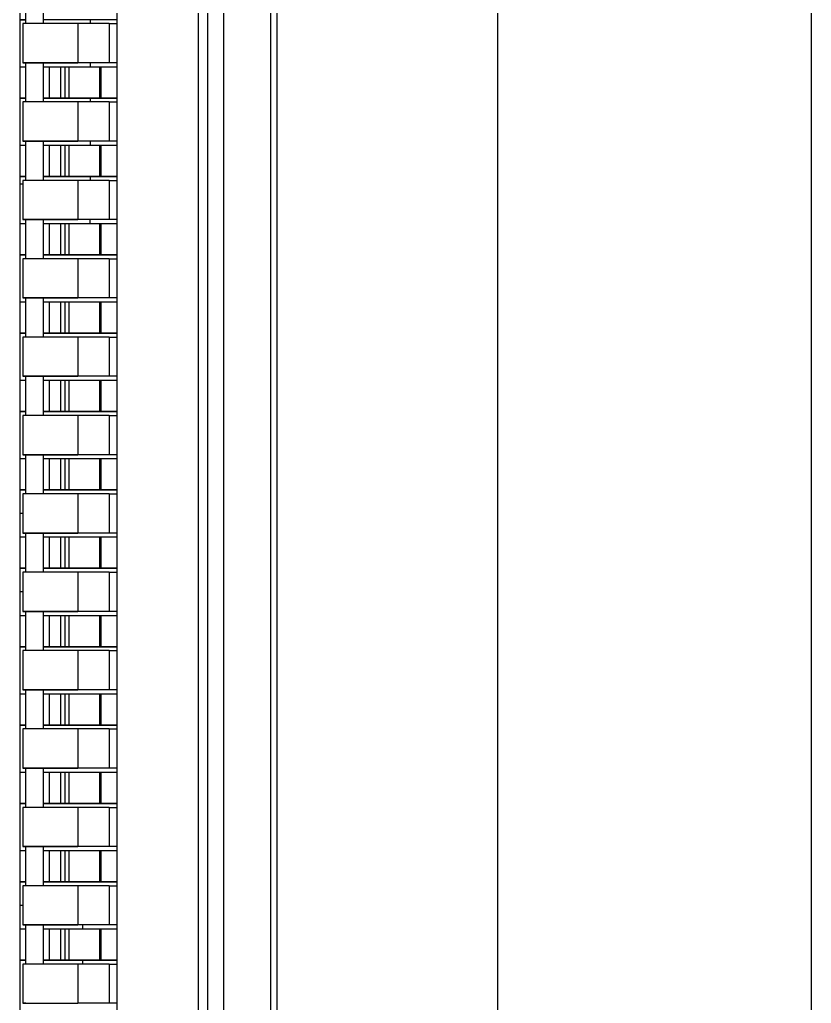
# Model space of a CAD drawing. Header units: millimetres. Extents: x 249 to 419, y 1050 to 1275.
# Drawn here: x 260.15 to 265.2, y 1218.83 to 1225.1 of the extents above; entities that cross this region are included whole.
import ezdxf

# ---------------------------------------------------------------- set-up
doc = ezdxf.new("R2010")
doc.units = ezdxf.units.MM

msp = doc.modelspace()

# ---------------------------------------------------------------- linework, layer by layer
at = {"color": 7, "linetype": 'Continuous', "lineweight": 25}
for p, q in [((263.197, 1114.9532), (263.197, 1234.8532)), ((265.197, 1234.8532), (265.197, 1114.9532)), ((260.147, 1231.5536), (260.147, 1213.3536)), ((261.787, 1231.5536), (261.787, 1213.3536)), ((261.287, 1214.3536), (261.287, 1230.5536)), ((261.347, 1214.9536), (261.347, 1229.9536)), ((260.767, 1228.4786), (260.767, 1216.4286)), ((261.747, 1227.9535), (261.747, 1217.9535)), ((260.187, 1225.0786), (260.187, 1225.3286)), ((260.297, 1225.3286), (260.297, 1225.0786)), ((260.187, 1225.1036), (260.147, 1225.1036)), ((260.147, 1225.1036), (260.187, 1225.1036)), ((260.517, 1225.0786), (260.167, 1225.0786)), ((260.167, 1225.0786), (260.167, 1224.8286)), ((260.327, 1225.1036), (260.297, 1225.1036)), ((260.377, 1225.1036), (260.327, 1225.1036)), ((260.327, 1225.1036), (260.327, 1225.1036)), ((260.6563, 1225.1036), (260.377, 1225.1036)), ((260.517, 1225.0786), (260.517, 1224.8286)), ((260.597, 1225.1036), (260.597, 1225.0786)), ((260.767, 1225.1036), (260.6563, 1225.1036)), ((260.717, 1225.0786), (260.717, 1224.8286)), ((260.717, 1225.0786), (260.767, 1225.0786)), ((260.187, 1224.8286), (260.167, 1224.8286)), ((260.167, 1224.8286), (260.167, 1224.8286)), ((260.167, 1224.8286), (260.517, 1224.8286)), ((260.297, 1224.8286), (260.187, 1224.8286)), ((260.187, 1224.8286), (260.187, 1224.8286)), ((260.187, 1224.5786), (260.187, 1224.8286)), ((260.367, 1224.8286), (260.297, 1224.8286)), ((260.297, 1224.8286), (260.297, 1224.8286)), ((260.297, 1224.8286), (260.297, 1224.5786)), ((260.767, 1224.8286), (260.367, 1224.8286)), ((260.367, 1224.8286), (260.367, 1224.8286)), ((260.597, 1224.8286), (260.597, 1224.8036)), ((260.717, 1224.8286), (260.717, 1224.8286)), ((260.767, 1224.8286), (260.717, 1224.8286)), ((260.147, 1224.8036), (260.187, 1224.8036)), ((260.297, 1224.8036), (260.337, 1224.8036)), ((260.337, 1224.6036), (260.337, 1224.8036)), ((260.337, 1224.8036), (260.457, 1224.8036)), ((260.407, 1224.8036), (260.407, 1224.6036)), ((260.437, 1224.6036), (260.437, 1224.8036)), ((260.4618, 1224.6036), (260.4618, 1224.8036)), ((260.4618, 1224.8036), (260.6583, 1224.8036)), ((260.6583, 1224.6036), (260.6583, 1224.8036)), ((260.667, 1224.6036), (260.667, 1224.8036)), ((260.667, 1224.8036), (260.767, 1224.8036)), ((260.187, 1224.6036), (260.147, 1224.6036)), ((260.147, 1224.6036), (260.187, 1224.6036)), ((260.517, 1224.5786), (260.167, 1224.5786)), ((260.167, 1224.5786), (260.167, 1224.3286)), ((260.327, 1224.6036), (260.297, 1224.6036)), ((260.297, 1224.6036), (260.337, 1224.6036)), ((260.377, 1224.6036), (260.327, 1224.6036)), ((260.327, 1224.6036), (260.327, 1224.6036)), ((260.337, 1224.6036), (260.337, 1224.6036)), ((260.337, 1224.6036), (260.457, 1224.6036)), ((260.6563, 1224.6036), (260.377, 1224.6036)), ((260.457, 1224.6036), (260.4083, 1224.6036)), ((260.4618, 1224.6036), (260.6583, 1224.6036)), ((260.6158, 1224.6036), (260.517, 1224.6036)), ((260.517, 1224.6036), (260.517, 1224.6036)), ((260.517, 1224.6036), (260.767, 1224.6036)), ((260.517, 1224.5786), (260.517, 1224.3286)), ((260.597, 1224.6036), (260.597, 1224.5786)), ((260.767, 1224.6036), (260.6563, 1224.6036)), ((260.717, 1224.5786), (260.717, 1224.3286)), ((260.717, 1224.5786), (260.767, 1224.5786)), ((260.187, 1224.3286), (260.167, 1224.3286)), ((260.167, 1224.3286), (260.167, 1224.3286)), ((260.167, 1224.3286), (260.517, 1224.3286)), ((260.297, 1224.3286), (260.187, 1224.3286)), ((260.187, 1224.3286), (260.187, 1224.3286)), ((260.187, 1224.0786), (260.187, 1224.3286)), ((260.367, 1224.3286), (260.297, 1224.3286)), ((260.297, 1224.3286), (260.297, 1224.3286)), ((260.297, 1224.3286), (260.297, 1224.0786)), ((260.767, 1224.3286), (260.367, 1224.3286)), ((260.367, 1224.3286), (260.367, 1224.3286)), ((260.597, 1224.3286), (260.597, 1224.3036)), ((260.717, 1224.3286), (260.717, 1224.3286)), ((260.767, 1224.3286), (260.717, 1224.3286)), ((260.147, 1224.3036), (260.187, 1224.3036)), ((260.297, 1224.3036), (260.337, 1224.3036)), ((260.337, 1224.1036), (260.337, 1224.3036)), ((260.337, 1224.3036), (260.457, 1224.3036)), ((260.407, 1224.3036), (260.407, 1224.1036)), ((260.437, 1224.1036), (260.437, 1224.3036)), ((260.4618, 1224.1036), (260.4618, 1224.3036)), ((260.4618, 1224.3036), (260.6583, 1224.3036)), ((260.6583, 1224.1036), (260.6583, 1224.3036)), ((260.667, 1224.1036), (260.667, 1224.3036)), ((260.667, 1224.3036), (260.767, 1224.3036)), ((260.187, 1224.1036), (260.147, 1224.1036)), ((260.147, 1224.1036), (260.187, 1224.1036)), ((260.517, 1224.0786), (260.167, 1224.0786)), ((260.167, 1224.0786), (260.167, 1223.8286)), ((260.327, 1224.1036), (260.297, 1224.1036)), ((260.297, 1224.1036), (260.337, 1224.1036)), ((260.377, 1224.1036), (260.327, 1224.1036)), ((260.327, 1224.1036), (260.327, 1224.1036)), ((260.337, 1224.1036), (260.337, 1224.1036)), ((260.337, 1224.1036), (260.457, 1224.1036)), ((260.6563, 1224.1036), (260.377, 1224.1036)), ((260.457, 1224.1036), (260.4083, 1224.1036)), ((260.4618, 1224.1036), (260.6583, 1224.1036)), ((260.6158, 1224.1036), (260.517, 1224.1036)), ((260.517, 1224.1036), (260.517, 1224.1036)), ((260.517, 1224.1036), (260.767, 1224.1036)), ((260.517, 1224.0786), (260.517, 1223.8286)), ((260.597, 1224.1036), (260.597, 1224.0786)), ((260.767, 1224.1036), (260.6563, 1224.1036)), ((260.717, 1224.0786), (260.717, 1223.8286)), ((260.717, 1224.0786), (260.767, 1224.0786)), ((260.167, 1224.0536), (260.147, 1224.0536)), ((260.187, 1223.8286), (260.167, 1223.8286)), ((260.167, 1223.8286), (260.167, 1223.8286)), ((260.167, 1223.8286), (260.517, 1223.8286)), ((260.297, 1223.8286), (260.187, 1223.8286)), ((260.187, 1223.8286), (260.187, 1223.8286)), ((260.187, 1223.5786), (260.187, 1223.8286)), ((260.367, 1223.8286), (260.297, 1223.8286)), ((260.297, 1223.8286), (260.297, 1223.8286)), ((260.297, 1223.8286), (260.297, 1223.5786)), ((260.767, 1223.8286), (260.367, 1223.8286)), ((260.367, 1223.8286), (260.367, 1223.8286)), ((260.597, 1223.8036), (260.597, 1223.8286)), ((260.717, 1223.8286), (260.717, 1223.8286)), ((260.767, 1223.8286), (260.717, 1223.8286)), ((260.147, 1223.8036), (260.187, 1223.8036)), ((260.297, 1223.8036), (260.337, 1223.8036)), ((260.337, 1223.6036), (260.337, 1223.8036)), ((260.337, 1223.8036), (260.457, 1223.8036)), ((260.407, 1223.8036), (260.407, 1223.6036)), ((260.437, 1223.6036), (260.437, 1223.8036)), ((260.4618, 1223.6036), (260.4618, 1223.8036)), ((260.4618, 1223.8036), (260.6583, 1223.8036)), ((260.6583, 1223.6036), (260.6583, 1223.8036)), ((260.667, 1223.6036), (260.667, 1223.8036)), ((260.667, 1223.8036), (260.767, 1223.8036)), ((260.187, 1223.6036), (260.147, 1223.6036)), ((260.147, 1223.6036), (260.187, 1223.6036)), ((260.517, 1223.5786), (260.167, 1223.5786)), ((260.167, 1223.5786), (260.167, 1223.3286)), ((260.327, 1223.6036), (260.297, 1223.6036)), ((260.297, 1223.6036), (260.337, 1223.6036)), ((260.377, 1223.6036), (260.327, 1223.6036)), ((260.327, 1223.6036), (260.327, 1223.6036)), ((260.337, 1223.6036), (260.337, 1223.6036)), ((260.337, 1223.6036), (260.457, 1223.6036)), ((260.6563, 1223.6036), (260.377, 1223.6036)), ((260.457, 1223.6036), (260.4083, 1223.6036)), ((260.4618, 1223.6036), (260.6583, 1223.6036)), ((260.6158, 1223.6036), (260.517, 1223.6036)), ((260.517, 1223.6036), (260.517, 1223.6036)), ((260.517, 1223.6036), (260.767, 1223.6036)), ((260.517, 1223.5786), (260.517, 1223.3286)), ((260.767, 1223.6036), (260.6563, 1223.6036)), ((260.717, 1223.5786), (260.717, 1223.3286)), ((260.717, 1223.5786), (260.767, 1223.5786)), ((260.187, 1223.3286), (260.167, 1223.3286)), ((260.167, 1223.3286), (260.167, 1223.3286)), ((260.167, 1223.3286), (260.517, 1223.3286)), ((260.297, 1223.3286), (260.187, 1223.3286)), ((260.187, 1223.3286), (260.187, 1223.3286)), ((260.187, 1223.0786), (260.187, 1223.3286)), ((260.367, 1223.3286), (260.297, 1223.3286)), ((260.297, 1223.3286), (260.297, 1223.3286)), ((260.297, 1223.3286), (260.297, 1223.0786)), ((260.767, 1223.3286), (260.367, 1223.3286)), ((260.367, 1223.3286), (260.367, 1223.3286)), ((260.717, 1223.3286), (260.717, 1223.3286)), ((260.767, 1223.3286), (260.717, 1223.3286)), ((260.147, 1223.3036), (260.187, 1223.3036)), ((260.297, 1223.3036), (260.337, 1223.3036)), ((260.337, 1223.1036), (260.337, 1223.3036)), ((260.337, 1223.3036), (260.457, 1223.3036)), ((260.407, 1223.3036), (260.407, 1223.1036)), ((260.437, 1223.1036), (260.437, 1223.3036)), ((260.4618, 1223.1036), (260.4618, 1223.3036)), ((260.4618, 1223.3036), (260.6583, 1223.3036)), ((260.6583, 1223.1036), (260.6583, 1223.3036)), ((260.667, 1223.1036), (260.667, 1223.3036)), ((260.667, 1223.3036), (260.767, 1223.3036)), ((260.187, 1223.1036), (260.147, 1223.1036)), ((260.147, 1223.1036), (260.187, 1223.1036)), ((260.517, 1223.0786), (260.167, 1223.0786)), ((260.167, 1223.0786), (260.167, 1222.8286)), ((260.327, 1223.1036), (260.297, 1223.1036)), ((260.297, 1223.1036), (260.337, 1223.1036)), ((260.377, 1223.1036), (260.327, 1223.1036)), ((260.327, 1223.1036), (260.327, 1223.1036)), ((260.337, 1223.1036), (260.337, 1223.1036)), ((260.337, 1223.1036), (260.457, 1223.1036)), ((260.6563, 1223.1036), (260.377, 1223.1036)), ((260.457, 1223.1036), (260.4083, 1223.1036)), ((260.4618, 1223.1036), (260.6583, 1223.1036)), ((260.6158, 1223.1036), (260.517, 1223.1036)), ((260.517, 1223.1036), (260.517, 1223.1036)), ((260.517, 1223.1036), (260.767, 1223.1036)), ((260.517, 1223.0786), (260.517, 1222.8286)), ((260.767, 1223.1036), (260.6563, 1223.1036)), ((260.717, 1223.0786), (260.717, 1222.8286)), ((260.717, 1223.0786), (260.767, 1223.0786)), ((260.187, 1222.8286), (260.167, 1222.8286)), ((260.167, 1222.8286), (260.167, 1222.8286)), ((260.167, 1222.8286), (260.517, 1222.8286)), ((260.297, 1222.8286), (260.187, 1222.8286)), ((260.187, 1222.8286), (260.187, 1222.8286)), ((260.187, 1222.5786), (260.187, 1222.8286)), ((260.367, 1222.8286), (260.297, 1222.8286)), ((260.297, 1222.8286), (260.297, 1222.8286)), ((260.297, 1222.8286), (260.297, 1222.5786)), ((260.767, 1222.8286), (260.367, 1222.8286)), ((260.367, 1222.8286), (260.367, 1222.8286)), ((260.717, 1222.8286), (260.717, 1222.8286)), ((260.767, 1222.8286), (260.717, 1222.8286)), ((260.147, 1222.8036), (260.187, 1222.8036)), ((260.297, 1222.8036), (260.337, 1222.8036)), ((260.337, 1222.6036), (260.337, 1222.8036)), ((260.337, 1222.8036), (260.457, 1222.8036)), ((260.407, 1222.8036), (260.407, 1222.6036)), ((260.437, 1222.6036), (260.437, 1222.8036)), ((260.4618, 1222.6036), (260.4618, 1222.8036)), ((260.4618, 1222.8036), (260.6583, 1222.8036)), ((260.6583, 1222.6036), (260.6583, 1222.8036)), ((260.667, 1222.6036), (260.667, 1222.8036)), ((260.667, 1222.8036), (260.767, 1222.8036)), ((260.187, 1222.6036), (260.147, 1222.6036)), ((260.147, 1222.6036), (260.187, 1222.6036)), ((260.517, 1222.5786), (260.167, 1222.5786)), ((260.167, 1222.5786), (260.167, 1222.3286)), ((260.327, 1222.6036), (260.297, 1222.6036)), ((260.297, 1222.6036), (260.337, 1222.6036)), ((260.377, 1222.6036), (260.327, 1222.6036)), ((260.327, 1222.6036), (260.327, 1222.6036)), ((260.337, 1222.6036), (260.337, 1222.6036)), ((260.337, 1222.6036), (260.457, 1222.6036)), ((260.6563, 1222.6036), (260.377, 1222.6036)), ((260.457, 1222.6036), (260.4083, 1222.6036)), ((260.4618, 1222.6036), (260.6583, 1222.6036)), ((260.6158, 1222.6036), (260.517, 1222.6036)), ((260.517, 1222.6036), (260.517, 1222.6036)), ((260.517, 1222.6036), (260.767, 1222.6036)), ((260.517, 1222.5786), (260.517, 1222.3286)), ((260.767, 1222.6036), (260.6563, 1222.6036)), ((260.717, 1222.5786), (260.717, 1222.3286)), ((260.717, 1222.5786), (260.767, 1222.5786)), ((260.187, 1222.3286), (260.167, 1222.3286)), ((260.167, 1222.3286), (260.167, 1222.3286)), ((260.167, 1222.3286), (260.517, 1222.3286)), ((260.297, 1222.3286), (260.187, 1222.3286)), ((260.187, 1222.3286), (260.187, 1222.3286)), ((260.187, 1222.0786), (260.187, 1222.3286)), ((260.367, 1222.3286), (260.297, 1222.3286)), ((260.297, 1222.3286), (260.297, 1222.3286)), ((260.297, 1222.3286), (260.297, 1222.0786)), ((260.767, 1222.3286), (260.367, 1222.3286)), ((260.367, 1222.3286), (260.367, 1222.3286)), ((260.717, 1222.3286), (260.717, 1222.3286)), ((260.767, 1222.3286), (260.717, 1222.3286)), ((260.147, 1222.3036), (260.187, 1222.3036)), ((260.297, 1222.3036), (260.337, 1222.3036)), ((260.337, 1222.1036), (260.337, 1222.3036)), ((260.337, 1222.3036), (260.457, 1222.3036)), ((260.407, 1222.3036), (260.407, 1222.1036)), ((260.437, 1222.1036), (260.437, 1222.3036)), ((260.4618, 1222.1036), (260.4618, 1222.3036)), ((260.4618, 1222.3036), (260.6583, 1222.3036)), ((260.6583, 1222.1036), (260.6583, 1222.3036)), ((260.667, 1222.1036), (260.667, 1222.3036)), ((260.667, 1222.3036), (260.767, 1222.3036)), ((260.187, 1222.1036), (260.147, 1222.1036)), ((260.147, 1222.1036), (260.187, 1222.1036)), ((260.517, 1222.0786), (260.167, 1222.0786)), ((260.167, 1222.0786), (260.167, 1221.8286)), ((260.327, 1222.1036), (260.297, 1222.1036)), ((260.297, 1222.1036), (260.337, 1222.1036)), ((260.377, 1222.1036), (260.327, 1222.1036)), ((260.327, 1222.1036), (260.327, 1222.1036)), ((260.337, 1222.1036), (260.337, 1222.1036)), ((260.337, 1222.1036), (260.457, 1222.1036)), ((260.6563, 1222.1036), (260.377, 1222.1036)), ((260.457, 1222.1036), (260.4083, 1222.1036)), ((260.4618, 1222.1036), (260.6583, 1222.1036)), ((260.6158, 1222.1036), (260.517, 1222.1036)), ((260.517, 1222.1036), (260.517, 1222.1036)), ((260.517, 1222.1036), (260.767, 1222.1036)), ((260.517, 1222.0786), (260.517, 1221.8286)), ((260.767, 1222.1036), (260.6563, 1222.1036)), ((260.717, 1222.0786), (260.717, 1221.8286)), ((260.717, 1222.0786), (260.767, 1222.0786)), ((260.167, 1221.9536), (260.147, 1221.9536)), ((260.167, 1221.9536), (260.147, 1221.9536)), ((260.167, 1221.9536), (260.147, 1221.9536)), ((260.167, 1221.9536), (260.147, 1221.9536)), ((260.167, 1221.9535), (260.147, 1221.9535)), ((260.167, 1221.9535), (260.147, 1221.9535)), ((260.167, 1221.9535), (260.147, 1221.9535)), ((260.167, 1221.9535), (260.147, 1221.9535)), ((260.187, 1221.8286), (260.167, 1221.8286)), ((260.167, 1221.8286), (260.167, 1221.8286)), ((260.167, 1221.8286), (260.517, 1221.8286)), ((260.297, 1221.8286), (260.187, 1221.8286)), ((260.187, 1221.8286), (260.187, 1221.8286)), ((260.187, 1221.5786), (260.187, 1221.8286)), ((260.367, 1221.8286), (260.297, 1221.8286)), ((260.297, 1221.8286), (260.297, 1221.8286)), ((260.297, 1221.8286), (260.297, 1221.5786)), ((260.767, 1221.8286), (260.367, 1221.8286)), ((260.367, 1221.8286), (260.367, 1221.8286)), ((260.717, 1221.8286), (260.717, 1221.8286)), ((260.767, 1221.8286), (260.717, 1221.8286)), ((260.147, 1221.8036), (260.187, 1221.8036)), ((260.297, 1221.8036), (260.337, 1221.8036)), ((260.337, 1221.6036), (260.337, 1221.8036)), ((260.337, 1221.8036), (260.457, 1221.8036)), ((260.407, 1221.8036), (260.407, 1221.6036)), ((260.437, 1221.6036), (260.437, 1221.8036)), ((260.4618, 1221.6036), (260.4618, 1221.8036)), ((260.4618, 1221.8036), (260.6583, 1221.8036)), ((260.6583, 1221.6036), (260.6583, 1221.8036)), ((260.667, 1221.6036), (260.667, 1221.8036)), ((260.667, 1221.8036), (260.767, 1221.8036)), ((260.187, 1221.6036), (260.147, 1221.6036)), ((260.147, 1221.6036), (260.187, 1221.6036)), ((260.517, 1221.5786), (260.167, 1221.5786)), ((260.167, 1221.5786), (260.167, 1221.3286)), ((260.327, 1221.6036), (260.297, 1221.6036)), ((260.297, 1221.6036), (260.337, 1221.6036)), ((260.377, 1221.6036), (260.327, 1221.6036)), ((260.327, 1221.6036), (260.327, 1221.6036)), ((260.337, 1221.6036), (260.337, 1221.6036)), ((260.337, 1221.6036), (260.457, 1221.6036)), ((260.6563, 1221.6036), (260.377, 1221.6036)), ((260.457, 1221.6036), (260.4083, 1221.6036)), ((260.4618, 1221.6036), (260.6583, 1221.6036)), ((260.6158, 1221.6036), (260.517, 1221.6036)), ((260.517, 1221.6036), (260.517, 1221.6036)), ((260.517, 1221.6036), (260.767, 1221.6036)), ((260.517, 1221.5786), (260.517, 1221.3286)), ((260.767, 1221.6036), (260.6563, 1221.6036)), ((260.717, 1221.5786), (260.717, 1221.3286)), ((260.717, 1221.5786), (260.767, 1221.5786)), ((260.167, 1221.4536), (260.147, 1221.4536)), ((260.147, 1221.3036), (260.187, 1221.3036)), ((260.187, 1221.3286), (260.167, 1221.3286)), ((260.167, 1221.3286), (260.167, 1221.3286)), ((260.167, 1221.3286), (260.517, 1221.3286)), ((260.297, 1221.3286), (260.187, 1221.3286)), ((260.187, 1221.3286), (260.187, 1221.3286)), ((260.187, 1221.0786), (260.187, 1221.3286)), ((260.367, 1221.3286), (260.297, 1221.3286)), ((260.297, 1221.3286), (260.297, 1221.3286)), ((260.297, 1221.3286), (260.297, 1221.0786)), ((260.297, 1221.3036), (260.337, 1221.3036)), ((260.337, 1221.1036), (260.337, 1221.3036)), ((260.337, 1221.3036), (260.457, 1221.3036)), ((260.767, 1221.3286), (260.367, 1221.3286)), ((260.367, 1221.3286), (260.367, 1221.3286)), ((260.407, 1221.3036), (260.407, 1221.1036)), ((260.437, 1221.1036), (260.437, 1221.3036)), ((260.4618, 1221.1036), (260.4618, 1221.3036)), ((260.4618, 1221.3036), (260.6583, 1221.3036)), ((260.6583, 1221.1036), (260.6583, 1221.3036)), ((260.667, 1221.1036), (260.667, 1221.3036)), ((260.667, 1221.3036), (260.767, 1221.3036)), ((260.717, 1221.3286), (260.717, 1221.3286)), ((260.767, 1221.3286), (260.717, 1221.3286)), ((260.187, 1221.1036), (260.147, 1221.1036)), ((260.147, 1221.1036), (260.187, 1221.1036)), ((260.517, 1221.0786), (260.167, 1221.0786)), ((260.167, 1221.0786), (260.167, 1220.8286)), ((260.327, 1221.1036), (260.297, 1221.1036)), ((260.297, 1221.1036), (260.337, 1221.1036)), ((260.377, 1221.1036), (260.327, 1221.1036)), ((260.327, 1221.1036), (260.327, 1221.1036)), ((260.337, 1221.1036), (260.337, 1221.1036)), ((260.337, 1221.1036), (260.457, 1221.1036)), ((260.6563, 1221.1036), (260.377, 1221.1036)), ((260.457, 1221.1036), (260.4083, 1221.1036)), ((260.4618, 1221.1036), (260.6583, 1221.1036)), ((260.6158, 1221.1036), (260.517, 1221.1036)), ((260.517, 1221.1036), (260.517, 1221.1036)), ((260.517, 1221.1036), (260.767, 1221.1036)), ((260.517, 1221.0786), (260.517, 1220.8286)), ((260.767, 1221.1036), (260.6563, 1221.1036)), ((260.717, 1221.0786), (260.717, 1220.8286)), ((260.717, 1221.0786), (260.767, 1221.0786)), ((260.147, 1220.8036), (260.187, 1220.8036)), ((260.187, 1220.8286), (260.167, 1220.8286)), ((260.167, 1220.8286), (260.167, 1220.8286)), ((260.167, 1220.8286), (260.517, 1220.8286)), ((260.297, 1220.8286), (260.187, 1220.8286)), ((260.187, 1220.8286), (260.187, 1220.8286)), ((260.187, 1220.5786), (260.187, 1220.8286)), ((260.367, 1220.8286), (260.297, 1220.8286)), ((260.297, 1220.8286), (260.297, 1220.8286)), ((260.297, 1220.8286), (260.297, 1220.5786)), ((260.297, 1220.8036), (260.337, 1220.8036)), ((260.337, 1220.6036), (260.337, 1220.8036)), ((260.337, 1220.8036), (260.457, 1220.8036)), ((260.767, 1220.8286), (260.367, 1220.8286)), ((260.367, 1220.8286), (260.367, 1220.8286)), ((260.407, 1220.8036), (260.407, 1220.6036)), ((260.437, 1220.6036), (260.437, 1220.8036)), ((260.4618, 1220.6036), (260.4618, 1220.8036)), ((260.4618, 1220.8036), (260.6583, 1220.8036)), ((260.6583, 1220.6036), (260.6583, 1220.8036)), ((260.667, 1220.6036), (260.667, 1220.8036)), ((260.667, 1220.8036), (260.767, 1220.8036)), ((260.717, 1220.8286), (260.717, 1220.8286)), ((260.767, 1220.8286), (260.717, 1220.8286)), ((260.187, 1220.6036), (260.147, 1220.6036)), ((260.147, 1220.6036), (260.187, 1220.6036)), ((260.517, 1220.5786), (260.167, 1220.5786)), ((260.167, 1220.5786), (260.167, 1220.3286)), ((260.327, 1220.6036), (260.297, 1220.6036)), ((260.297, 1220.6036), (260.337, 1220.6036)), ((260.377, 1220.6036), (260.327, 1220.6036)), ((260.327, 1220.6036), (260.327, 1220.6036)), ((260.337, 1220.6036), (260.337, 1220.6036)), ((260.337, 1220.6036), (260.457, 1220.6036)), ((260.6563, 1220.6036), (260.377, 1220.6036)), ((260.457, 1220.6036), (260.4083, 1220.6036)), ((260.4618, 1220.6036), (260.6583, 1220.6036)), ((260.6158, 1220.6036), (260.517, 1220.6036)), ((260.517, 1220.6036), (260.517, 1220.6036)), ((260.517, 1220.6036), (260.767, 1220.6036)), ((260.517, 1220.5786), (260.517, 1220.3286)), ((260.767, 1220.6036), (260.6563, 1220.6036)), ((260.717, 1220.5786), (260.717, 1220.3286)), ((260.717, 1220.5786), (260.767, 1220.5786)), ((260.147, 1220.3036), (260.187, 1220.3036)), ((260.187, 1220.3286), (260.167, 1220.3286)), ((260.167, 1220.3286), (260.167, 1220.3286)), ((260.167, 1220.3286), (260.517, 1220.3286)), ((260.297, 1220.3286), (260.187, 1220.3286)), ((260.187, 1220.3286), (260.187, 1220.3286)), ((260.187, 1220.0786), (260.187, 1220.3286)), ((260.367, 1220.3286), (260.297, 1220.3286)), ((260.297, 1220.3286), (260.297, 1220.3286)), ((260.297, 1220.3286), (260.297, 1220.0786)), ((260.297, 1220.3036), (260.337, 1220.3036)), ((260.337, 1220.1036), (260.337, 1220.3036)), ((260.337, 1220.3036), (260.457, 1220.3036)), ((260.767, 1220.3286), (260.367, 1220.3286)), ((260.367, 1220.3286), (260.367, 1220.3286)), ((260.407, 1220.3036), (260.407, 1220.1036)), ((260.437, 1220.1036), (260.437, 1220.3036)), ((260.4618, 1220.1036), (260.4618, 1220.3036)), ((260.4618, 1220.3036), (260.6583, 1220.3036)), ((260.6583, 1220.1036), (260.6583, 1220.3036)), ((260.667, 1220.1036), (260.667, 1220.3036)), ((260.667, 1220.3036), (260.767, 1220.3036)), ((260.717, 1220.3286), (260.717, 1220.3286)), ((260.767, 1220.3286), (260.717, 1220.3286)), ((260.187, 1220.1036), (260.147, 1220.1036)), ((260.147, 1220.1036), (260.187, 1220.1036)), ((260.517, 1220.0786), (260.167, 1220.0786)), ((260.167, 1220.0786), (260.167, 1219.8286)), ((260.327, 1220.1036), (260.297, 1220.1036)), ((260.297, 1220.1036), (260.337, 1220.1036)), ((260.377, 1220.1036), (260.327, 1220.1036)), ((260.327, 1220.1036), (260.327, 1220.1036)), ((260.337, 1220.1036), (260.337, 1220.1036)), ((260.337, 1220.1036), (260.457, 1220.1036)), ((260.6563, 1220.1036), (260.377, 1220.1036)), ((260.457, 1220.1036), (260.4083, 1220.1036)), ((260.4618, 1220.1036), (260.6583, 1220.1036)), ((260.6158, 1220.1036), (260.517, 1220.1036)), ((260.517, 1220.1036), (260.517, 1220.1036)), ((260.517, 1220.1036), (260.767, 1220.1036)), ((260.517, 1220.0786), (260.517, 1219.8286)), ((260.767, 1220.1036), (260.6563, 1220.1036)), ((260.717, 1220.0786), (260.717, 1219.8286)), ((260.717, 1220.0786), (260.767, 1220.0786)), ((260.147, 1219.8036), (260.187, 1219.8036)), ((260.187, 1219.8286), (260.167, 1219.8286)), ((260.167, 1219.8286), (260.167, 1219.8286)), ((260.167, 1219.8286), (260.517, 1219.8286)), ((260.297, 1219.8286), (260.187, 1219.8286)), ((260.187, 1219.8286), (260.187, 1219.8286)), ((260.187, 1219.5786), (260.187, 1219.8286)), ((260.367, 1219.8286), (260.297, 1219.8286)), ((260.297, 1219.8286), (260.297, 1219.8286)), ((260.297, 1219.8286), (260.297, 1219.5786)), ((260.297, 1219.8036), (260.337, 1219.8036)), ((260.337, 1219.6036), (260.337, 1219.8036)), ((260.337, 1219.8036), (260.457, 1219.8036)), ((260.767, 1219.8286), (260.367, 1219.8286)), ((260.367, 1219.8286), (260.367, 1219.8286)), ((260.407, 1219.8036), (260.407, 1219.6036)), ((260.437, 1219.6036), (260.437, 1219.8036)), ((260.4618, 1219.6036), (260.4618, 1219.8036)), ((260.4618, 1219.8036), (260.6583, 1219.8036)), ((260.6583, 1219.6036), (260.6583, 1219.8036)), ((260.667, 1219.6036), (260.667, 1219.8036)), ((260.667, 1219.8036), (260.767, 1219.8036)), ((260.717, 1219.8286), (260.717, 1219.8286)), ((260.767, 1219.8286), (260.717, 1219.8286)), ((260.187, 1219.6036), (260.147, 1219.6036)), ((260.147, 1219.6036), (260.187, 1219.6036)), ((260.517, 1219.5786), (260.167, 1219.5786)), ((260.167, 1219.5786), (260.167, 1219.3286)), ((260.327, 1219.6036), (260.297, 1219.6036)), ((260.297, 1219.6036), (260.337, 1219.6036)), ((260.377, 1219.6036), (260.327, 1219.6036)), ((260.327, 1219.6036), (260.327, 1219.6036)), ((260.337, 1219.6036), (260.337, 1219.6036)), ((260.337, 1219.6036), (260.457, 1219.6036)), ((260.6563, 1219.6036), (260.377, 1219.6036)), ((260.457, 1219.6036), (260.4083, 1219.6036)), ((260.4618, 1219.6036), (260.6583, 1219.6036)), ((260.6158, 1219.6036), (260.517, 1219.6036)), ((260.517, 1219.6036), (260.517, 1219.6036)), ((260.517, 1219.6036), (260.767, 1219.6036)), ((260.517, 1219.5786), (260.517, 1219.3286)), ((260.767, 1219.6036), (260.6563, 1219.6036)), ((260.717, 1219.5786), (260.717, 1219.3286)), ((260.717, 1219.5786), (260.767, 1219.5786)), ((260.167, 1219.4536), (260.147, 1219.4536)), ((260.167, 1219.4536), (260.147, 1219.4536)), ((260.147, 1219.3036), (260.187, 1219.3036)), ((260.187, 1219.3286), (260.167, 1219.3286)), ((260.167, 1219.3286), (260.167, 1219.3286)), ((260.167, 1219.3286), (260.517, 1219.3286)), ((260.297, 1219.3286), (260.187, 1219.3286)), ((260.187, 1219.3286), (260.187, 1219.3286)), ((260.187, 1219.0786), (260.187, 1219.3286)), ((260.367, 1219.3286), (260.297, 1219.3286)), ((260.297, 1219.3286), (260.297, 1219.3286)), ((260.297, 1219.3286), (260.297, 1219.0786)), ((260.297, 1219.3036), (260.337, 1219.3036)), ((260.337, 1219.1036), (260.337, 1219.3036)), ((260.337, 1219.3036), (260.457, 1219.3036)), ((260.767, 1219.3286), (260.367, 1219.3286)), ((260.367, 1219.3286), (260.367, 1219.3286)), ((260.407, 1219.3036), (260.407, 1219.1036)), ((260.437, 1219.1036), (260.437, 1219.3036)), ((260.4618, 1219.1036), (260.4618, 1219.3036)), ((260.4618, 1219.3036), (260.6583, 1219.3036)), ((260.547, 1219.3286), (260.547, 1219.3036)), ((260.6583, 1219.1036), (260.6583, 1219.3036)), ((260.667, 1219.1036), (260.667, 1219.3036)), ((260.667, 1219.3036), (260.767, 1219.3036)), ((260.717, 1219.3286), (260.717, 1219.3286)), ((260.767, 1219.3286), (260.717, 1219.3286)), ((260.187, 1219.1036), (260.147, 1219.1036)), ((260.147, 1219.1036), (260.187, 1219.1036)), ((260.517, 1219.0786), (260.167, 1219.0786)), ((260.167, 1219.0786), (260.167, 1218.8286)), ((260.327, 1219.1036), (260.297, 1219.1036)), ((260.297, 1219.1036), (260.337, 1219.1036)), ((260.377, 1219.1036), (260.327, 1219.1036)), ((260.327, 1219.1036), (260.327, 1219.1036)), ((260.337, 1219.1036), (260.337, 1219.1036)), ((260.337, 1219.1036), (260.457, 1219.1036)), ((260.6563, 1219.1036), (260.377, 1219.1036)), ((260.457, 1219.1036), (260.4083, 1219.1036)), ((260.4618, 1219.1036), (260.6583, 1219.1036)), ((260.6158, 1219.1036), (260.517, 1219.1036)), ((260.517, 1219.1036), (260.517, 1219.1036)), ((260.517, 1219.1036), (260.767, 1219.1036)), ((260.517, 1219.0786), (260.517, 1218.8286)), ((260.547, 1219.1036), (260.547, 1219.0786)), ((260.767, 1219.1036), (260.6563, 1219.1036)), ((260.717, 1219.0786), (260.717, 1218.8286)), ((260.717, 1219.0786), (260.767, 1219.0786)), ((260.187, 1218.8286), (260.167, 1218.8286)), ((260.167, 1218.8286), (260.167, 1218.8286)), ((260.167, 1218.8286), (260.517, 1218.8286)), ((260.187, 1218.8286), (260.187, 1218.8286)), ((260.717, 1218.8286), (260.717, 1218.8286)), ((260.767, 1218.8286), (260.717, 1218.8286))]:
    msp.add_line(p, q, dxfattribs=at)
at = {"color": 8, "linetype": 'Continuous', "lineweight": 25}
msp.add_line((261.447, 1227.9535), (261.447, 1217.9535), dxfattribs=at)
at = {"color": 7, "linetype": 'Continuous', "lineweight": 25, "flags": 128}
for points in [[(260.717, 1225.0786), (260.7132, 1225.0786), (260.7018, 1225.0786), (260.6833, 1225.0786), (260.6584, 1225.0786), (260.6281, 1225.0786), (260.5935, 1225.0786), (260.556, 1225.0786), (260.517, 1225.0786)], [(260.717, 1224.8286), (260.7132, 1224.8286), (260.7018, 1224.8286), (260.6833, 1224.8286), (260.6584, 1224.8286), (260.6281, 1224.8286), (260.5935, 1224.8286), (260.556, 1224.8286), (260.517, 1224.8286)], [(260.407, 1224.8036), (260.4075, 1224.8036), (260.4094, 1224.8036), (260.4129, 1224.8036), (260.4177, 1224.8036), (260.4235, 1224.8036), (260.4301, 1224.8036), (260.437, 1224.8036)], [(260.437, 1224.8036), (260.4406, 1224.8036), (260.4442, 1224.8036), (260.4477, 1224.8036), (260.451, 1224.8036), (260.4541, 1224.8036), (260.457, 1224.8036), (260.4596, 1224.8036), (260.4618, 1224.8036)], [(260.6583, 1224.8036), (260.6633, 1224.8036), (260.6662, 1224.8036), (260.667, 1224.8036)], [(260.4083, 1224.6036), (260.4071, 1224.6036), (260.4075, 1224.6036), (260.4094, 1224.6036), (260.4129, 1224.6036), (260.4177, 1224.6036), (260.4235, 1224.6036), (260.4301, 1224.6036), (260.437, 1224.6036)], [(260.437, 1224.6036), (260.4406, 1224.6036), (260.4442, 1224.6036), (260.4477, 1224.6036), (260.451, 1224.6036), (260.4541, 1224.6036), (260.457, 1224.6036), (260.4596, 1224.6036), (260.4618, 1224.6036)], [(260.717, 1224.5786), (260.7132, 1224.5786), (260.7018, 1224.5786), (260.6833, 1224.5786), (260.6584, 1224.5786), (260.6281, 1224.5786), (260.5935, 1224.5786), (260.556, 1224.5786), (260.517, 1224.5786)], [(260.6413, 1224.6036), (260.6362, 1224.6036), (260.6315, 1224.6036), (260.6274, 1224.6036), (260.6237, 1224.6036), (260.6207, 1224.6036), (260.6184, 1224.6036), (260.6167, 1224.6036), (260.6158, 1224.6036)], [(260.6583, 1224.6036), (260.6633, 1224.6036), (260.6662, 1224.6036), (260.667, 1224.6036), (260.6656, 1224.6036), (260.6622, 1224.6036), (260.6568, 1224.6036), (260.6498, 1224.6036), (260.6413, 1224.6036)], [(260.717, 1224.3286), (260.7132, 1224.3286), (260.7018, 1224.3286), (260.6833, 1224.3286), (260.6584, 1224.3286), (260.6281, 1224.3286), (260.5935, 1224.3286), (260.556, 1224.3286), (260.517, 1224.3286)], [(260.407, 1224.3036), (260.4075, 1224.3036), (260.4094, 1224.3036), (260.4129, 1224.3036), (260.4177, 1224.3036), (260.4235, 1224.3036), (260.4301, 1224.3036), (260.437, 1224.3036)], [(260.437, 1224.3036), (260.4406, 1224.3036), (260.4442, 1224.3036), (260.4477, 1224.3036), (260.451, 1224.3036), (260.4541, 1224.3036), (260.457, 1224.3036), (260.4596, 1224.3036), (260.4618, 1224.3036)], [(260.6583, 1224.3036), (260.6633, 1224.3036), (260.6662, 1224.3036), (260.667, 1224.3036)], [(260.4083, 1224.1036), (260.4071, 1224.1036), (260.4075, 1224.1036), (260.4094, 1224.1036), (260.4129, 1224.1036), (260.4177, 1224.1036), (260.4235, 1224.1036), (260.4301, 1224.1036), (260.437, 1224.1036)], [(260.437, 1224.1036), (260.4406, 1224.1036), (260.4442, 1224.1036), (260.4477, 1224.1036), (260.451, 1224.1036), (260.4541, 1224.1036), (260.457, 1224.1036), (260.4596, 1224.1036), (260.4618, 1224.1036)], [(260.717, 1224.0786), (260.7132, 1224.0786), (260.7018, 1224.0786), (260.6833, 1224.0786), (260.6584, 1224.0786), (260.6281, 1224.0786), (260.5935, 1224.0786), (260.556, 1224.0786), (260.517, 1224.0786)], [(260.6413, 1224.1036), (260.6362, 1224.1036), (260.6315, 1224.1036), (260.6274, 1224.1036), (260.6237, 1224.1036), (260.6207, 1224.1036), (260.6184, 1224.1036), (260.6167, 1224.1036), (260.6158, 1224.1036)], [(260.6583, 1224.1036), (260.6633, 1224.1036), (260.6662, 1224.1036), (260.667, 1224.1036), (260.6656, 1224.1036), (260.6622, 1224.1036), (260.6568, 1224.1036), (260.6498, 1224.1036), (260.6413, 1224.1036)], [(260.717, 1223.8286), (260.7132, 1223.8286), (260.7018, 1223.8286), (260.6833, 1223.8286), (260.6584, 1223.8286), (260.6281, 1223.8286), (260.5935, 1223.8286), (260.556, 1223.8286), (260.517, 1223.8286)], [(260.407, 1223.8036), (260.4075, 1223.8036), (260.4094, 1223.8036), (260.4129, 1223.8036), (260.4177, 1223.8036), (260.4235, 1223.8036), (260.4301, 1223.8036), (260.437, 1223.8036)], [(260.437, 1223.8036), (260.4406, 1223.8036), (260.4442, 1223.8036), (260.4477, 1223.8036), (260.451, 1223.8036), (260.4541, 1223.8036), (260.457, 1223.8036), (260.4596, 1223.8036), (260.4618, 1223.8036)], [(260.6583, 1223.8036), (260.6633, 1223.8036), (260.6662, 1223.8036), (260.667, 1223.8036)], [(260.4083, 1223.6036), (260.4071, 1223.6036), (260.4075, 1223.6036), (260.4094, 1223.6036), (260.4129, 1223.6036), (260.4177, 1223.6036), (260.4235, 1223.6036), (260.4301, 1223.6036), (260.437, 1223.6036)], [(260.437, 1223.6036), (260.4406, 1223.6036), (260.4442, 1223.6036), (260.4477, 1223.6036), (260.451, 1223.6036), (260.4541, 1223.6036), (260.457, 1223.6036), (260.4596, 1223.6036), (260.4618, 1223.6036)], [(260.717, 1223.5786), (260.7132, 1223.5786), (260.7018, 1223.5786), (260.6833, 1223.5786), (260.6584, 1223.5786), (260.6281, 1223.5786), (260.5935, 1223.5786), (260.556, 1223.5786), (260.517, 1223.5786)], [(260.6413, 1223.6036), (260.6362, 1223.6036), (260.6315, 1223.6036), (260.6274, 1223.6036), (260.6237, 1223.6036), (260.6207, 1223.6036), (260.6184, 1223.6036), (260.6167, 1223.6036), (260.6158, 1223.6036)], [(260.6583, 1223.6036), (260.6633, 1223.6036), (260.6662, 1223.6036), (260.667, 1223.6036), (260.6656, 1223.6036), (260.6622, 1223.6036), (260.6568, 1223.6036), (260.6498, 1223.6036), (260.6413, 1223.6036)], [(260.717, 1223.3286), (260.7132, 1223.3286), (260.7018, 1223.3286), (260.6833, 1223.3286), (260.6584, 1223.3286), (260.6281, 1223.3286), (260.5935, 1223.3286), (260.556, 1223.3286), (260.517, 1223.3286)], [(260.407, 1223.3036), (260.4075, 1223.3036), (260.4094, 1223.3036), (260.4129, 1223.3036), (260.4177, 1223.3036), (260.4235, 1223.3036), (260.4301, 1223.3036), (260.437, 1223.3036)], [(260.437, 1223.3036), (260.4406, 1223.3036), (260.4442, 1223.3036), (260.4477, 1223.3036), (260.451, 1223.3036), (260.4541, 1223.3036), (260.457, 1223.3036), (260.4596, 1223.3036), (260.4618, 1223.3036)], [(260.6583, 1223.3036), (260.6633, 1223.3036), (260.6662, 1223.3036), (260.667, 1223.3036)], [(260.4083, 1223.1036), (260.4071, 1223.1036), (260.4075, 1223.1036), (260.4094, 1223.1036), (260.4129, 1223.1036), (260.4177, 1223.1036), (260.4235, 1223.1036), (260.4301, 1223.1036), (260.437, 1223.1036)], [(260.437, 1223.1036), (260.4406, 1223.1036), (260.4442, 1223.1036), (260.4477, 1223.1036), (260.451, 1223.1036), (260.4541, 1223.1036), (260.457, 1223.1036), (260.4596, 1223.1036), (260.4618, 1223.1036)], [(260.717, 1223.0786), (260.7132, 1223.0786), (260.7018, 1223.0786), (260.6833, 1223.0786), (260.6584, 1223.0786), (260.6281, 1223.0786), (260.5935, 1223.0786), (260.556, 1223.0786), (260.517, 1223.0786)], [(260.6413, 1223.1036), (260.6362, 1223.1036), (260.6315, 1223.1036), (260.6274, 1223.1036), (260.6237, 1223.1036), (260.6207, 1223.1036), (260.6184, 1223.1036), (260.6167, 1223.1036), (260.6158, 1223.1036)], [(260.6583, 1223.1036), (260.6633, 1223.1036), (260.6662, 1223.1036), (260.667, 1223.1036), (260.6656, 1223.1036), (260.6622, 1223.1036), (260.6568, 1223.1036), (260.6498, 1223.1036), (260.6413, 1223.1036)], [(260.717, 1222.8286), (260.7132, 1222.8286), (260.7018, 1222.8286), (260.6833, 1222.8286), (260.6584, 1222.8286), (260.6281, 1222.8286), (260.5935, 1222.8286), (260.556, 1222.8286), (260.517, 1222.8286)], [(260.407, 1222.8036), (260.4075, 1222.8036), (260.4094, 1222.8036), (260.4129, 1222.8036), (260.4177, 1222.8036), (260.4235, 1222.8036), (260.4301, 1222.8036), (260.437, 1222.8036)], [(260.437, 1222.8036), (260.4406, 1222.8036), (260.4442, 1222.8036), (260.4477, 1222.8036), (260.451, 1222.8036), (260.4541, 1222.8036), (260.457, 1222.8036), (260.4596, 1222.8036), (260.4618, 1222.8036)], [(260.6583, 1222.8036), (260.6633, 1222.8036), (260.6662, 1222.8036), (260.667, 1222.8036)], [(260.4083, 1222.6036), (260.4071, 1222.6036), (260.4075, 1222.6036), (260.4094, 1222.6036), (260.4129, 1222.6036), (260.4177, 1222.6036), (260.4235, 1222.6036), (260.4301, 1222.6036), (260.437, 1222.6036)], [(260.437, 1222.6036), (260.4406, 1222.6036), (260.4442, 1222.6036), (260.4477, 1222.6036), (260.451, 1222.6036), (260.4541, 1222.6036), (260.457, 1222.6036), (260.4596, 1222.6036), (260.4618, 1222.6036)], [(260.717, 1222.5786), (260.7132, 1222.5786), (260.7018, 1222.5786), (260.6833, 1222.5786), (260.6584, 1222.5786), (260.6281, 1222.5786), (260.5935, 1222.5786), (260.556, 1222.5786), (260.517, 1222.5786)], [(260.6413, 1222.6036), (260.6362, 1222.6036), (260.6315, 1222.6036), (260.6274, 1222.6036), (260.6237, 1222.6036), (260.6207, 1222.6036), (260.6184, 1222.6036), (260.6167, 1222.6036), (260.6158, 1222.6036)], [(260.6583, 1222.6036), (260.6633, 1222.6036), (260.6662, 1222.6036), (260.667, 1222.6036), (260.6656, 1222.6036), (260.6622, 1222.6036), (260.6568, 1222.6036), (260.6498, 1222.6036), (260.6413, 1222.6036)], [(260.717, 1222.3286), (260.7132, 1222.3286), (260.7018, 1222.3286), (260.6833, 1222.3286), (260.6584, 1222.3286), (260.6281, 1222.3286), (260.5935, 1222.3286), (260.556, 1222.3286), (260.517, 1222.3286)], [(260.407, 1222.3036), (260.4075, 1222.3036), (260.4094, 1222.3036), (260.4129, 1222.3036), (260.4177, 1222.3036), (260.4235, 1222.3036), (260.4301, 1222.3036), (260.437, 1222.3036)], [(260.437, 1222.3036), (260.4406, 1222.3036), (260.4442, 1222.3036), (260.4477, 1222.3036), (260.451, 1222.3036), (260.4541, 1222.3036), (260.457, 1222.3036), (260.4596, 1222.3036), (260.4618, 1222.3036)], [(260.6583, 1222.3036), (260.6633, 1222.3036), (260.6662, 1222.3036), (260.667, 1222.3036)], [(260.4083, 1222.1036), (260.4071, 1222.1036), (260.4075, 1222.1036), (260.4094, 1222.1036), (260.4129, 1222.1036), (260.4177, 1222.1036), (260.4235, 1222.1036), (260.4301, 1222.1036), (260.437, 1222.1036)], [(260.437, 1222.1036), (260.4406, 1222.1036), (260.4442, 1222.1036), (260.4477, 1222.1036), (260.451, 1222.1036), (260.4541, 1222.1036), (260.457, 1222.1036), (260.4596, 1222.1036), (260.4618, 1222.1036)], [(260.717, 1222.0786), (260.7132, 1222.0786), (260.7018, 1222.0786), (260.6833, 1222.0786), (260.6584, 1222.0786), (260.6281, 1222.0786), (260.5935, 1222.0786), (260.556, 1222.0786), (260.517, 1222.0786)], [(260.6413, 1222.1036), (260.6362, 1222.1036), (260.6315, 1222.1036), (260.6274, 1222.1036), (260.6237, 1222.1036), (260.6207, 1222.1036), (260.6184, 1222.1036), (260.6167, 1222.1036), (260.6158, 1222.1036)], [(260.6583, 1222.1036), (260.6633, 1222.1036), (260.6662, 1222.1036), (260.667, 1222.1036), (260.6656, 1222.1036), (260.6622, 1222.1036), (260.6568, 1222.1036), (260.6498, 1222.1036), (260.6413, 1222.1036)], [(260.717, 1221.8286), (260.7132, 1221.8286), (260.7018, 1221.8286), (260.6833, 1221.8286), (260.6584, 1221.8286), (260.6281, 1221.8286), (260.5935, 1221.8286), (260.556, 1221.8286), (260.517, 1221.8286)], [(260.407, 1221.8036), (260.4075, 1221.8036), (260.4094, 1221.8036), (260.4129, 1221.8036), (260.4177, 1221.8036), (260.4235, 1221.8036), (260.4301, 1221.8036), (260.437, 1221.8036)], [(260.437, 1221.8036), (260.4406, 1221.8036), (260.4442, 1221.8036), (260.4477, 1221.8036), (260.451, 1221.8036), (260.4541, 1221.8036), (260.457, 1221.8036), (260.4596, 1221.8036), (260.4618, 1221.8036)], [(260.6583, 1221.8036), (260.6633, 1221.8036), (260.6662, 1221.8036), (260.667, 1221.8036)], [(260.4083, 1221.6036), (260.4071, 1221.6036), (260.4075, 1221.6036), (260.4094, 1221.6036), (260.4129, 1221.6036), (260.4177, 1221.6036), (260.4235, 1221.6036), (260.4301, 1221.6036), (260.437, 1221.6036)], [(260.437, 1221.6036), (260.4406, 1221.6036), (260.4442, 1221.6036), (260.4477, 1221.6036), (260.451, 1221.6036), (260.4541, 1221.6036), (260.457, 1221.6036), (260.4596, 1221.6036), (260.4618, 1221.6036)], [(260.717, 1221.5786), (260.7132, 1221.5786), (260.7018, 1221.5786), (260.6833, 1221.5786), (260.6584, 1221.5786), (260.6281, 1221.5786), (260.5935, 1221.5786), (260.556, 1221.5786), (260.517, 1221.5786)], [(260.6413, 1221.6036), (260.6362, 1221.6036), (260.6315, 1221.6036), (260.6274, 1221.6036), (260.6237, 1221.6036), (260.6207, 1221.6036), (260.6184, 1221.6036), (260.6167, 1221.6036), (260.6158, 1221.6036)], [(260.6583, 1221.6036), (260.6633, 1221.6036), (260.6662, 1221.6036), (260.667, 1221.6036), (260.6656, 1221.6036), (260.6622, 1221.6036), (260.6568, 1221.6036), (260.6498, 1221.6036), (260.6413, 1221.6036)], [(260.407, 1221.3036), (260.4075, 1221.3036), (260.4094, 1221.3036), (260.4129, 1221.3036), (260.4177, 1221.3036), (260.4235, 1221.3036), (260.4301, 1221.3036), (260.437, 1221.3036)], [(260.437, 1221.3036), (260.4406, 1221.3036), (260.4442, 1221.3036), (260.4477, 1221.3036), (260.451, 1221.3036), (260.4541, 1221.3036), (260.457, 1221.3036), (260.4596, 1221.3036), (260.4618, 1221.3036)], [(260.717, 1221.3286), (260.7132, 1221.3286), (260.7018, 1221.3286), (260.6833, 1221.3286), (260.6584, 1221.3286), (260.6281, 1221.3286), (260.5935, 1221.3286), (260.556, 1221.3286), (260.517, 1221.3286)], [(260.6583, 1221.3036), (260.6633, 1221.3036), (260.6662, 1221.3036), (260.667, 1221.3036)], [(260.4083, 1221.1036), (260.4071, 1221.1036), (260.4075, 1221.1036), (260.4094, 1221.1036), (260.4129, 1221.1036), (260.4177, 1221.1036), (260.4235, 1221.1036), (260.4301, 1221.1036), (260.437, 1221.1036)], [(260.437, 1221.1036), (260.4406, 1221.1036), (260.4442, 1221.1036), (260.4477, 1221.1036), (260.451, 1221.1036), (260.4541, 1221.1036), (260.457, 1221.1036), (260.4596, 1221.1036), (260.4618, 1221.1036)], [(260.717, 1221.0786), (260.7132, 1221.0786), (260.7018, 1221.0786), (260.6833, 1221.0786), (260.6584, 1221.0786), (260.6281, 1221.0786), (260.5935, 1221.0786), (260.556, 1221.0786), (260.517, 1221.0786)], [(260.6413, 1221.1036), (260.6362, 1221.1036), (260.6315, 1221.1036), (260.6274, 1221.1036), (260.6237, 1221.1036), (260.6207, 1221.1036), (260.6184, 1221.1036), (260.6167, 1221.1036), (260.6158, 1221.1036)], [(260.6583, 1221.1036), (260.6633, 1221.1036), (260.6662, 1221.1036), (260.667, 1221.1036), (260.6656, 1221.1036), (260.6622, 1221.1036), (260.6568, 1221.1036), (260.6498, 1221.1036), (260.6413, 1221.1036)], [(260.407, 1220.8036), (260.4075, 1220.8036), (260.4094, 1220.8036), (260.4129, 1220.8036), (260.4177, 1220.8036), (260.4235, 1220.8036), (260.4301, 1220.8036), (260.437, 1220.8036)], [(260.437, 1220.8036), (260.4406, 1220.8036), (260.4442, 1220.8036), (260.4477, 1220.8036), (260.451, 1220.8036), (260.4541, 1220.8036), (260.457, 1220.8036), (260.4596, 1220.8036), (260.4618, 1220.8036)], [(260.717, 1220.8286), (260.7132, 1220.8286), (260.7018, 1220.8286), (260.6833, 1220.8286), (260.6584, 1220.8286), (260.6281, 1220.8286), (260.5935, 1220.8286), (260.556, 1220.8286), (260.517, 1220.8286)], [(260.6583, 1220.8036), (260.6633, 1220.8036), (260.6662, 1220.8036), (260.667, 1220.8036)], [(260.4083, 1220.6036), (260.4071, 1220.6036), (260.4075, 1220.6036), (260.4094, 1220.6036), (260.4129, 1220.6036), (260.4177, 1220.6036), (260.4235, 1220.6036), (260.4301, 1220.6036), (260.437, 1220.6036)], [(260.437, 1220.6036), (260.4406, 1220.6036), (260.4442, 1220.6036), (260.4477, 1220.6036), (260.451, 1220.6036), (260.4541, 1220.6036), (260.457, 1220.6036), (260.4596, 1220.6036), (260.4618, 1220.6036)], [(260.717, 1220.5786), (260.7132, 1220.5786), (260.7018, 1220.5786), (260.6833, 1220.5786), (260.6584, 1220.5786), (260.6281, 1220.5786), (260.5935, 1220.5786), (260.556, 1220.5786), (260.517, 1220.5786)], [(260.6413, 1220.6036), (260.6362, 1220.6036), (260.6315, 1220.6036), (260.6274, 1220.6036), (260.6237, 1220.6036), (260.6207, 1220.6036), (260.6184, 1220.6036), (260.6167, 1220.6036), (260.6158, 1220.6036)], [(260.6583, 1220.6036), (260.6633, 1220.6036), (260.6662, 1220.6036), (260.667, 1220.6036), (260.6656, 1220.6036), (260.6622, 1220.6036), (260.6568, 1220.6036), (260.6498, 1220.6036), (260.6413, 1220.6036)], [(260.407, 1220.3036), (260.4075, 1220.3036), (260.4094, 1220.3036), (260.4129, 1220.3036), (260.4177, 1220.3036), (260.4235, 1220.3036), (260.4301, 1220.3036), (260.437, 1220.3036)], [(260.437, 1220.3036), (260.4406, 1220.3036), (260.4442, 1220.3036), (260.4477, 1220.3036), (260.451, 1220.3036), (260.4541, 1220.3036), (260.457, 1220.3036), (260.4596, 1220.3036), (260.4618, 1220.3036)], [(260.717, 1220.3286), (260.7132, 1220.3286), (260.7018, 1220.3286), (260.6833, 1220.3286), (260.6584, 1220.3286), (260.6281, 1220.3286), (260.5935, 1220.3286), (260.556, 1220.3286), (260.517, 1220.3286)], [(260.6583, 1220.3036), (260.6633, 1220.3036), (260.6662, 1220.3036), (260.667, 1220.3036)], [(260.4083, 1220.1036), (260.4071, 1220.1036), (260.4075, 1220.1036), (260.4094, 1220.1036), (260.4129, 1220.1036), (260.4177, 1220.1036), (260.4235, 1220.1036), (260.4301, 1220.1036), (260.437, 1220.1036)], [(260.437, 1220.1036), (260.4406, 1220.1036), (260.4442, 1220.1036), (260.4477, 1220.1036), (260.451, 1220.1036), (260.4541, 1220.1036), (260.457, 1220.1036), (260.4596, 1220.1036), (260.4618, 1220.1036)], [(260.717, 1220.0786), (260.7132, 1220.0786), (260.7018, 1220.0786), (260.6833, 1220.0786), (260.6584, 1220.0786), (260.6281, 1220.0786), (260.5935, 1220.0786), (260.556, 1220.0786), (260.517, 1220.0786)], [(260.6413, 1220.1036), (260.6362, 1220.1036), (260.6315, 1220.1036), (260.6274, 1220.1036), (260.6237, 1220.1036), (260.6207, 1220.1036), (260.6184, 1220.1036), (260.6167, 1220.1036), (260.6158, 1220.1036)], [(260.6583, 1220.1036), (260.6633, 1220.1036), (260.6662, 1220.1036), (260.667, 1220.1036), (260.6656, 1220.1036), (260.6622, 1220.1036), (260.6568, 1220.1036), (260.6498, 1220.1036), (260.6413, 1220.1036)], [(260.407, 1219.8036), (260.4075, 1219.8036), (260.4094, 1219.8036), (260.4129, 1219.8036), (260.4177, 1219.8036), (260.4235, 1219.8036), (260.4301, 1219.8036), (260.437, 1219.8036)], [(260.437, 1219.8036), (260.4406, 1219.8036), (260.4442, 1219.8036), (260.4477, 1219.8036), (260.451, 1219.8036), (260.4541, 1219.8036), (260.457, 1219.8036), (260.4596, 1219.8036), (260.4618, 1219.8036)], [(260.717, 1219.8286), (260.7132, 1219.8286), (260.7018, 1219.8286), (260.6833, 1219.8286), (260.6584, 1219.8286), (260.6281, 1219.8286), (260.5935, 1219.8286), (260.556, 1219.8286), (260.517, 1219.8286)], [(260.6583, 1219.8036), (260.6633, 1219.8036), (260.6662, 1219.8036), (260.667, 1219.8036)], [(260.4083, 1219.6036), (260.4071, 1219.6036), (260.4075, 1219.6036), (260.4094, 1219.6036), (260.4129, 1219.6036), (260.4177, 1219.6036), (260.4235, 1219.6036), (260.4301, 1219.6036), (260.437, 1219.6036)], [(260.437, 1219.6036), (260.4406, 1219.6036), (260.4442, 1219.6036), (260.4477, 1219.6036), (260.451, 1219.6036), (260.4541, 1219.6036), (260.457, 1219.6036), (260.4596, 1219.6036), (260.4618, 1219.6036)], [(260.717, 1219.5786), (260.7132, 1219.5786), (260.7018, 1219.5786), (260.6833, 1219.5786), (260.6584, 1219.5786), (260.6281, 1219.5786), (260.5935, 1219.5786), (260.556, 1219.5786), (260.517, 1219.5786)], [(260.6413, 1219.6036), (260.6362, 1219.6036), (260.6315, 1219.6036), (260.6274, 1219.6036), (260.6237, 1219.6036), (260.6207, 1219.6036), (260.6184, 1219.6036), (260.6167, 1219.6036), (260.6158, 1219.6036)], [(260.6583, 1219.6036), (260.6633, 1219.6036), (260.6662, 1219.6036), (260.667, 1219.6036), (260.6656, 1219.6036), (260.6622, 1219.6036), (260.6568, 1219.6036), (260.6498, 1219.6036), (260.6413, 1219.6036)], [(260.407, 1219.3036), (260.4075, 1219.3036), (260.4094, 1219.3036), (260.4129, 1219.3036), (260.4177, 1219.3036), (260.4235, 1219.3036), (260.4301, 1219.3036), (260.437, 1219.3036)], [(260.437, 1219.3036), (260.4406, 1219.3036), (260.4442, 1219.3036), (260.4477, 1219.3036), (260.451, 1219.3036), (260.4541, 1219.3036), (260.457, 1219.3036), (260.4596, 1219.3036), (260.4618, 1219.3036)], [(260.717, 1219.3286), (260.7132, 1219.3286), (260.7018, 1219.3286), (260.6833, 1219.3286), (260.6584, 1219.3286), (260.6281, 1219.3286), (260.5935, 1219.3286), (260.556, 1219.3286), (260.517, 1219.3286)], [(260.6583, 1219.3036), (260.6633, 1219.3036), (260.6662, 1219.3036), (260.667, 1219.3036)], [(260.4083, 1219.1036), (260.4071, 1219.1036), (260.4075, 1219.1036), (260.4094, 1219.1036), (260.4129, 1219.1036), (260.4177, 1219.1036), (260.4235, 1219.1036), (260.4301, 1219.1036), (260.437, 1219.1036)], [(260.437, 1219.1036), (260.4406, 1219.1036), (260.4442, 1219.1036), (260.4477, 1219.1036), (260.451, 1219.1036), (260.4541, 1219.1036), (260.457, 1219.1036), (260.4596, 1219.1036), (260.4618, 1219.1036)], [(260.717, 1219.0786), (260.7132, 1219.0786), (260.7018, 1219.0786), (260.6833, 1219.0786), (260.6584, 1219.0786), (260.6281, 1219.0786), (260.5935, 1219.0786), (260.556, 1219.0786), (260.517, 1219.0786)], [(260.6413, 1219.1036), (260.6362, 1219.1036), (260.6315, 1219.1036), (260.6274, 1219.1036), (260.6237, 1219.1036), (260.6207, 1219.1036), (260.6184, 1219.1036), (260.6167, 1219.1036), (260.6158, 1219.1036)], [(260.6583, 1219.1036), (260.6633, 1219.1036), (260.6662, 1219.1036), (260.667, 1219.1036), (260.6656, 1219.1036), (260.6622, 1219.1036), (260.6568, 1219.1036), (260.6498, 1219.1036), (260.6413, 1219.1036)], [(260.717, 1218.8286), (260.7132, 1218.8286), (260.7018, 1218.8286), (260.6833, 1218.8286), (260.6584, 1218.8286), (260.6281, 1218.8286), (260.5935, 1218.8286), (260.556, 1218.8286), (260.517, 1218.8286)]]:
    msp.add_lwpolyline(points, dxfattribs=at)

doc.saveas('drawing.dxf')
